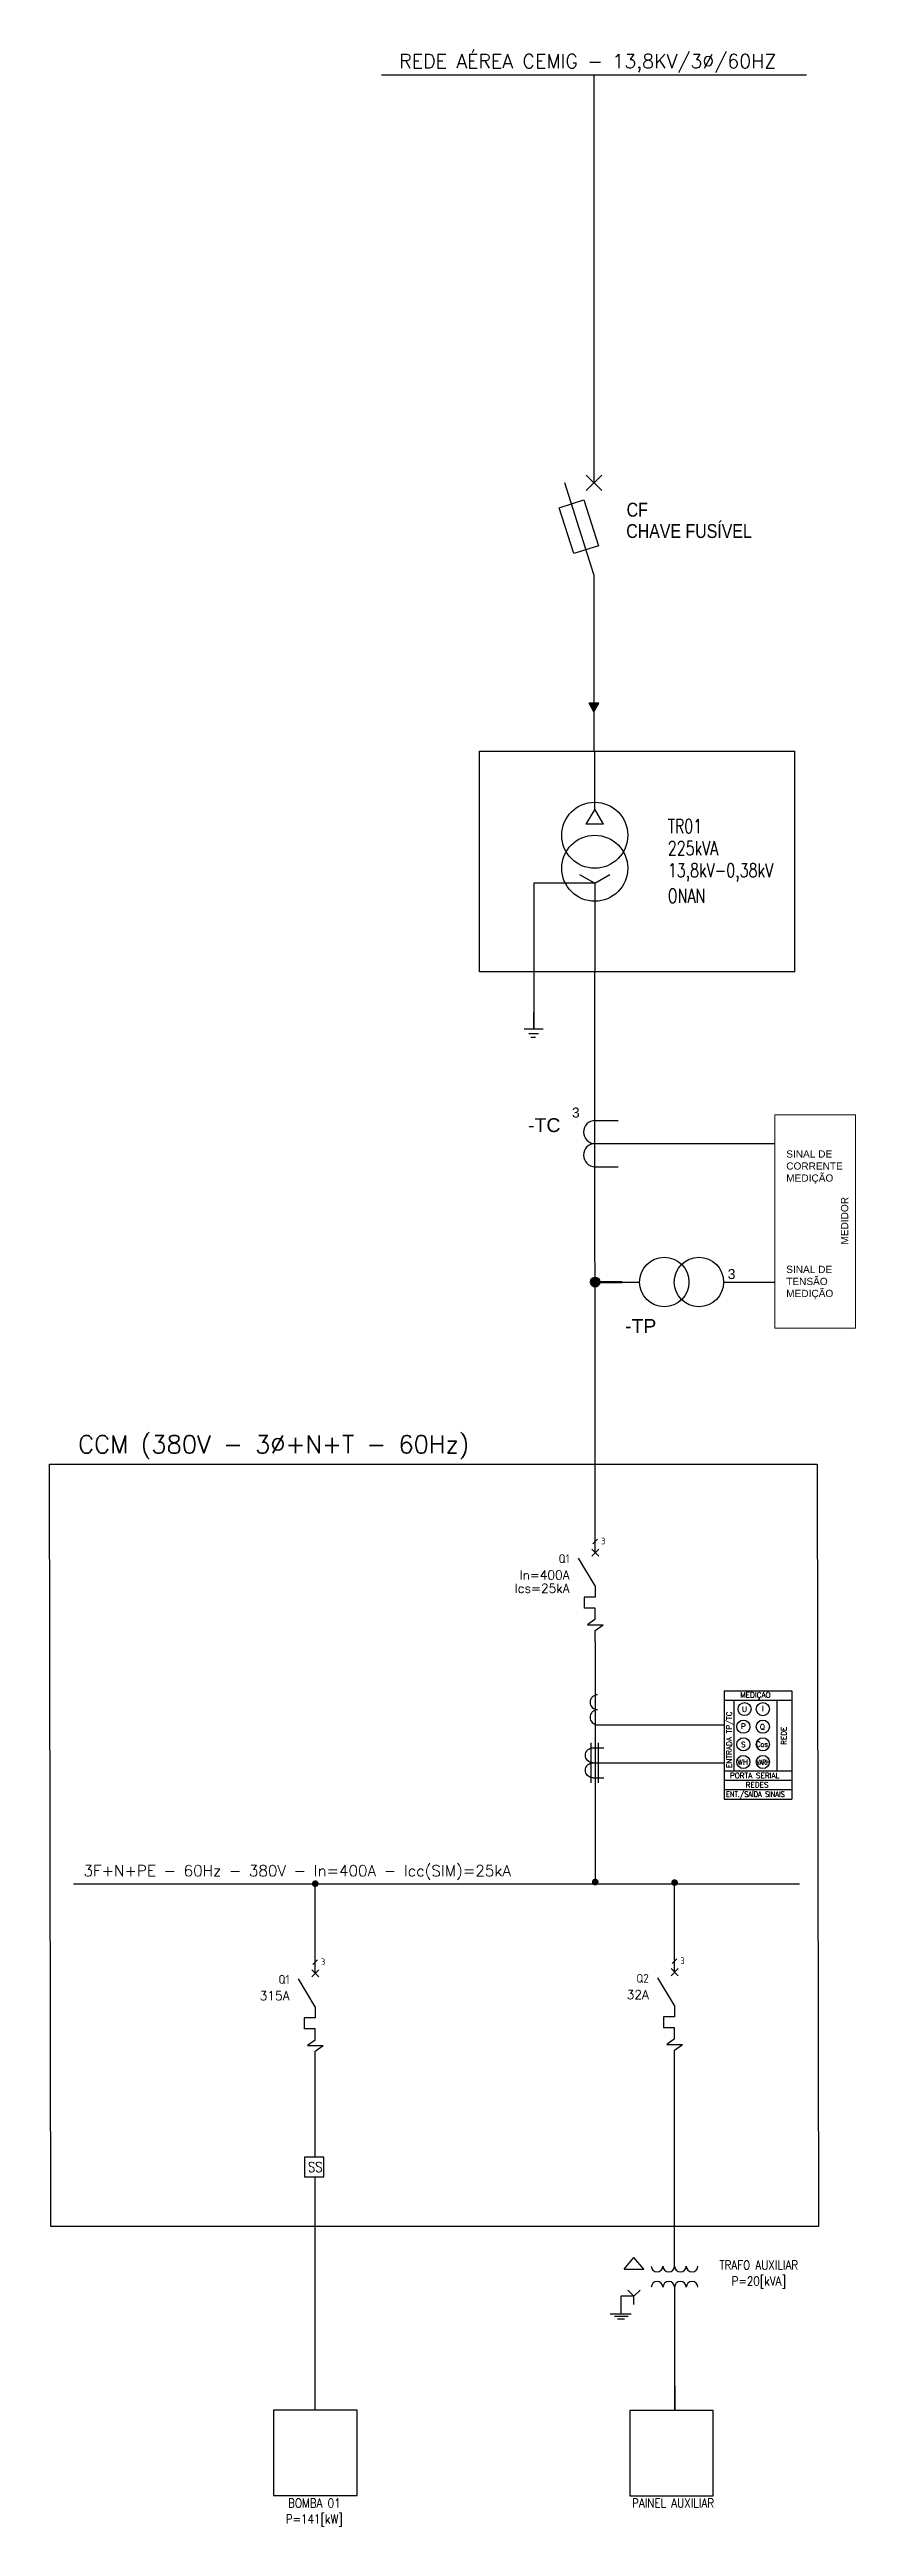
# Model space of a CAD drawing. Header units: metres. Extents: x 3918 to 4118, y 2428 to 3043.
import ezdxf
from ezdxf.enums import TextEntityAlignment as Align

# ---------------------------------------------------------------- set-up
doc = ezdxf.new("R2010")
doc.units = ezdxf.units.M
doc.header["$LTSCALE"] = 50
doc.header["$MEASUREMENT"] = 0
doc.header["$PDMODE"] = 1
doc.header["$PDSIZE"] = 10
for name, pattern in [('CONTINUA', [0.6, 0.2, 0.2, 0.2]), ('DASHDOTX2', [2, 1, -0.5, 0, -0.5]), ('PHANTOM', [63.5, 31.75, -6.35, 6.35, -6.35, 6.35, -6.35])]:
    doc.linetypes.add(name, pattern=pattern)
doc.layers.get('0').update_dxf_attribs({"linetype": 'CONTINUOUS'})
for name, color, linetype in [('1', 1, 'CONTINUOUS'), ('2', 7, 'CONTINUOUS'), ('3', 1, 'CONTINUOUS'), ('5', 1, 'CONTINUOUS'), ('condutores', 1, 'CONTINUOUS'), ('E-SYM2', 7, 'CONTINUOUS'), ('EL_TEXTO', 2, 'CONTINUOUS'), ('EL_VIEWPORT', 6, 'CONTINUOUS'), ('LIMITE', 4, 'DASHDOTX2'), ('LINHA V', 3, 'CONTINUOUS'), ('NOTAS_GERAIS', 8, 'CONTINUOUS')]:
    doc.layers.add(name, color=color, linetype=linetype)
for name, color, linetype, lineweight in [('EPLAN100', 7, 'CONTINUOUS', 0), ('EPLAN108', 1, 'CONTINUOUS', 35), ('EPLAN300', 1, 'CONTINUOUS', 25), ('EPLAN311', 1, 'CONTINUOUS', 25), ('EPLAN400', 7, 'CONTINUOUS', 35), ('EPLAN540', 1, 'CONTINUOUS', 50)]:
    doc.layers.add(name, color=color, linetype=linetype, lineweight=lineweight)
doc.styles.add('ARIAL', font='arial.ttf', dxfattribs={"height": 50})
doc.styles.add('Arial Narrow2', font='ARIALN.TTF', dxfattribs={"height": 2})
doc.styles.add('R120', font='simplex.shx', dxfattribs={"height": 3})
doc.styles.add('ROMANS', font='romans.shx', dxfattribs={"width": 0.9})
doc.styles.add('SIMPLEX', font='isocp.shx')

# ---------------------------------------------------------------- blocks, each defined once
blk = doc.blocks.new('TRAFO_JANELA')
at = {"ltscale": 5}
for p, q in [((0, -4.47), (0, 4.47)), ((0.49, 3.36), (2.95, 3.36)), ((1.66, -4.47), (1.66, 4.47)), ((0.49, -0.01), (2.95, -0.01)), ((0.49, -3.39), (2.95, -3.39))]:
    blk.add_line(p, q, dxfattribs=at)
for centre in [(0.49, 1.68), (0.49, -1.7)]:
    blk.add_arc(centre, 1.69, 90, 270)
blk = doc.blocks.new('TRAFO_CORRENTE')
at = {"ltscale": 5}
blk.add_line((0.97, -3.37), (6.7, -3.37), dxfattribs=at)
for centre in [(0.97, 1.69), (0.97, -1.69)]:
    blk.add_arc(centre, 1.69, 90, 270)
blk = doc.blocks.new('*U4')
at = {"layer": '1'}
blk.add_line((-0.53, -0.53), (0.53, 0.53), dxfattribs=at)
at = {"layer": '3', "color": 1}
for p, q in [((0.8, -1.7), (-0.8, -3.3)), ((-0.8, -1.7), (0.8, -3.3)), ((0, -12.5), (-2.5, -12.5)), ((-2.5, -12.5), (-2.5, -15)), ((0, -15), (-2.5, -15))]:
    blk.add_line(p, q, dxfattribs=at)
at = {"layer": '3'}
for p, q in [((0, -17.5), (-1.75, -18.75)), ((-1.75, -18.75), (1.75, -18.75)), ((0, -20), (1.75, -18.75))]:
    blk.add_line(p, q, dxfattribs=at)
at = {"layer": '5'}
for p, q in [((0, -2.5), (0, 0)), ((0, -22.5), (0, -20))]:
    blk.add_line(p, q, dxfattribs=at)
at = {"layer": '5', "color": 1}
for p, q in [((0, -10), (-3.75, -3.76)), ((0, -10), (0, -12.5)), ((0, -17.5), (0, -15))]:
    blk.add_line(p, q, dxfattribs=at)
at = {"layer": '2', "style": 'SIMPLEX'}
blk.add_attdef('POLOS', text='', height=1.5, dxfattribs=at).set_placement((1.3, 0.08), align=Align.MIDDLE_LEFT)
at = {"layer": 'EL_TEXTO', "color": 1, "style": 'SIMPLEX'}
blk.add_attdef('TAG', text='', height=2, dxfattribs=at).set_placement((-5.79, -3.88), align=Align.MIDDLE_RIGHT)
at = {"layer": 'EL_TEXTO', "style": 'ROMANS'}
for tag, p in [('CAPINTERR', (-5.79, -10.54)), ('CORRNOM', (-5.79, -7.54)), ('AJMAGN', (-5.79, -16.54)), ('AJTERM', (-5.79, -13.54))]:
    blk.add_attdef(tag, text='', height=2, dxfattribs=at).set_placement(p, align=Align.MIDDLE_RIGHT)
blk = doc.blocks.new('*U5')
at = {"layer": '1'}
blk.add_line((-0.53, -0.53), (0.53, 0.53), dxfattribs=at)
at = {"layer": '3', "color": 1}
for p, q in [((0.8, -1.7), (-0.8, -3.3)), ((-0.8, -1.7), (0.8, -3.3)), ((0, -12.5), (-2.5, -12.5)), ((-2.5, -12.5), (-2.5, -15)), ((0, -15), (-2.5, -15))]:
    blk.add_line(p, q, dxfattribs=at)
at = {"layer": '3'}
for p, q in [((0, -17.5), (-1.75, -18.75)), ((-1.75, -18.75), (1.75, -18.75)), ((0, -20), (1.75, -18.75))]:
    blk.add_line(p, q, dxfattribs=at)
at = {"layer": '5'}
for p, q in [((0, -2.5), (0, 0)), ((0, -22.5), (0, -20))]:
    blk.add_line(p, q, dxfattribs=at)
at = {"layer": '5', "color": 1}
for p, q in [((0, -10), (-3.75, -3.76)), ((0, -10), (0, -12.5)), ((0, -17.5), (0, -15))]:
    blk.add_line(p, q, dxfattribs=at)
at = {"layer": '2', "style": 'SIMPLEX'}
blk.add_attdef('POLOS', text='', height=1.5, dxfattribs=at).set_placement((1.3, 0.08), align=Align.MIDDLE_LEFT)
at = {"layer": 'EL_TEXTO', "color": 1, "style": 'SIMPLEX'}
blk.add_attdef('TAG', text='', height=2, dxfattribs=at).set_placement((-5.79, -3.88), align=Align.MIDDLE_RIGHT)
at = {"layer": 'EL_TEXTO', "style": 'ROMANS'}
for tag, p in [('CAPINTERR', (-5.79, -10.54)), ('CORRNOM', (-5.79, -7.54)), ('AJMAGN', (-5.79, -16.54)), ('AJTERM', (-5.79, -13.54))]:
    blk.add_attdef(tag, text='', height=2, dxfattribs=at).set_placement(p, align=Align.MIDDLE_RIGHT)
blk = doc.blocks.new('*U6')
at = {"layer": '1'}
blk.add_line((-0.53, -0.53), (0.53, 0.53), dxfattribs=at)
at = {"layer": '3', "color": 1}
for p, q in [((0.8, -1.7), (-0.8, -3.3)), ((-0.8, -1.7), (0.8, -3.3)), ((0, -12.5), (-2.5, -12.5)), ((-2.5, -12.5), (-2.5, -15)), ((0, -15), (-2.5, -15))]:
    blk.add_line(p, q, dxfattribs=at)
at = {"layer": '3'}
for p, q in [((0, -17.5), (-1.75, -18.75)), ((-1.75, -18.75), (1.75, -18.75)), ((0, -20), (1.75, -18.75))]:
    blk.add_line(p, q, dxfattribs=at)
at = {"layer": '5'}
for p, q in [((0, -2.5), (0, 0)), ((0, -22.5), (0, -20))]:
    blk.add_line(p, q, dxfattribs=at)
at = {"layer": '5', "color": 1}
for p, q in [((0, -10), (-3.75, -3.76)), ((0, -10), (0, -12.5)), ((0, -17.5), (0, -15))]:
    blk.add_line(p, q, dxfattribs=at)
at = {"layer": '2', "style": 'SIMPLEX'}
blk.add_attdef('POLOS', text='', height=1.5, dxfattribs=at).set_placement((1.3, 0.08), align=Align.MIDDLE_LEFT)
at = {"layer": 'EL_TEXTO', "color": 1, "style": 'SIMPLEX'}
blk.add_attdef('TAG', text='', height=2, dxfattribs=at).set_placement((-5.79, -3.88), align=Align.MIDDLE_RIGHT)
at = {"layer": 'EL_TEXTO', "style": 'ROMANS'}
for tag, p in [('CAPINTERR', (-5.79, -10.54)), ('CORRNOM', (-5.79, -7.54)), ('AJMAGN', (-5.79, -16.54)), ('AJTERM', (-5.79, -13.54))]:
    blk.add_attdef(tag, text='', height=2, dxfattribs=at).set_placement(p, align=Align.MIDDLE_RIGHT)

msp = doc.modelspace()

# ---------------------------------------------------------------- hatches: boundary and pattern name
at = {"layer": 'condutores', "linetype": 'CONTINUA', "lineweight": 25}
h = msp.add_hatch(color=256, dxfattribs=at)
h.dxf.hatch_style = 1
h.paths.add_polyline_path([(4052.33, 2880.99), (4054.75, 2880.99), (4053.54, 2878.9)])
at = {"layer": 'EPLAN311', "linetype": 'Continuous', "lineweight": 50, "ltscale": 4}
h = msp.add_hatch(color=1, dxfattribs=at)
edge = h.paths.add_edge_path()
edge.add_arc((4053.81, 2737.27), 1.07, 0, 360)

# ---------------------------------------------------------------- linework, layer by layer
at = {"color": 7}
for p, q in [((4051.62, 2937.66), (4055.46, 2933.82)), ((4051.62, 2933.82), (4055.46, 2937.66))]:
    msp.add_line(p, q, dxfattribs=at)
for p, q in [((4085.9, 2635.74), (4102.7, 2635.74)), ((4085.9, 2635.74), (4085.9, 2608.88)), ((4085.9, 2633.4), (4102.7, 2633.4)), ((4088.24, 2633.4), (4088.24, 2615.89)), ((4099.08, 2615.89), (4099.08, 2633.4)), ((4102.7, 2635.74), (4102.7, 2608.88)), ((4085.9, 2615.89), (4102.7, 2615.89)), ((4088.24, 2615.89), (4102.7, 2615.89)), ((4085.9, 2613.55), (4102.7, 2613.55)), ((4085.9, 2611.21), (4102.7, 2611.21)), ((4085.9, 2608.88), (4102.7, 2608.88))]:
    msp.add_line(p, q)
at = {"color": 3, "linetype": 'Continuous'}
for centre in [(4053.73, 2848.22), (4053.73, 2840.03)]:
    msp.add_circle(centre, 8.2, dxfattribs=at)
for centre in [(4090.95, 2631.22), (4095.47, 2631.21), (4090.65, 2626.84), (4095.47, 2626.84), (4090.65, 2622.46), (4095.47, 2622.46), (4090.65, 2618.08), (4095.47, 2618.08)]:
    msp.add_circle(centre, 1.63)
at = {"layer": '2', "ltscale": 0.1, "const_width": 0.829}
for points in [[(3983.91, 2587.85, 1), (3984.74, 2587.85, 1)], [(4053.44, 2588.27, 1), (4054.27, 2588.27, 1)], [(4073.15, 2588.12, 1), (4073.98, 2588.12, 1)]]:
    msp.add_lwpolyline(points, format="xyb", close=True, dxfattribs=at)
at = {"layer": '3', "ltscale": 0.1}
for p, q in [((3984.32, 2568.52), (3984.32, 2587.85)), ((4073.56, 2568.79), (4073.56, 2588.12)), ((3984.32, 2519.92), (3984.32, 2546.27)), ((4073.56, 2492.85), (4073.56, 2546.53)), ((3984.32, 2457.09), (3984.32, 2515.02))]:
    msp.add_line(p, q, dxfattribs=at)
at = {"layer": '3'}
for p, q in [((4073.57, 2487.71), (4073.57, 2457.09)), ((4073.6, 2463.14), (4073.6, 2457.09))]:
    msp.add_line(p, q, dxfattribs=at)
for points in [[(3986.46, 2519.92), (3981.67, 2519.92), (3981.67, 2515.02), (3986.46, 2515.02)], [(3994.7, 2457.09), (3973.95, 2457.09), (3973.95, 2435.89), (3994.7, 2435.89)], [(4083.16, 2457.02), (4062.41, 2457.02), (4062.41, 2435.82), (4083.16, 2435.82)]]:
    msp.add_lwpolyline(points, close=True, dxfattribs=at)
at = {"layer": 'condutores', "linetype": 'CONTINUA', "lineweight": 25}
for p, q in [((4053.54, 2878.9), (4052.33, 2880.99)), ((4054.75, 2880.99), (4052.33, 2880.99)), ((4053.54, 2878.9), (4054.75, 2880.99))]:
    msp.add_line(p, q, dxfattribs=at)
at = {"layer": 'condutores', "linetype": 'Continuous', "lineweight": 25}
msp.add_line((4054.58, 2617.89), (4085.68, 2617.89), dxfattribs=at)
msp.add_lwpolyline([(4054.44, 2627.32), (4085.9, 2627.32)], dxfattribs=at)
at = {"layer": 'condutores', "linetype": 'CONTINUA', "lineweight": 25}
for p in [(4090.8, 2626.84), (4099.08, 2628.51), (4004.47, 2543.29), (4012.76, 2544.97), (4003.64, 2493.54), (4011.93, 2495.22)]:
    msp.add_point(p, dxfattribs=at)
at = {"layer": 'E-SYM2', "linetype": 'Continuous'}
for p, q in [((4053.73, 2854.7), (4051.56, 2850.95)), ((4055.89, 2850.95), (4053.73, 2854.7)), ((4055.89, 2850.95), (4051.56, 2850.95)), ((4049.97, 2838.47), (4053.73, 2836.32)), ((4053.73, 2836.32), (4057.52, 2838.47))]:
    msp.add_line(p, q, dxfattribs=at)
at = {"layer": 'E-SYM2'}
for points in [[(4053.73, 2836.32), (4038.57, 2836.32), (4038.57, 2804.17)], [(4040.91, 2800.11), (4036.22, 2800.11)], [(4039.74, 2798.93), (4037.33, 2798.93)], [(4039.05, 2797.97), (4037.88, 2797.97)]]:
    msp.add_lwpolyline(points, dxfattribs=at)
msp.add_lwpolyline([(4038.57, 2804.17), (4038.57, 2804.17), (4038.57, 2800.11), (4038.57, 2800.11)], close=True, dxfattribs=at)
at = {"layer": 'EL_VIEWPORT', "color": 1, "linetype": 'Continuous'}
for p, q in [((4061.02, 2492.15), (4063.46, 2495.05)), ((4061.02, 2492.15), (4065.89, 2492.15)), ((4065.89, 2492.15), (4063.46, 2495.05)), ((4063.46, 2485.38), (4060.18, 2485.38)), ((4060.18, 2485.38), (4060.18, 2480.97)), ((4063.46, 2485.38), (4061.92, 2486.92)), ((4063.46, 2485.38), (4065, 2486.92)), ((4063.46, 2483.32), (4063.46, 2485.38)), ((4062.79, 2480.97), (4057.57, 2480.97)), ((4062, 2480.34), (4058.61, 2480.34)), ((4061.16, 2479.7), (4059.41, 2479.7))]:
    msp.add_line(p, q, dxfattribs=at)
for centre, start, end in [((4069.21, 2492.89), 180, 0), ((4072.11, 2492.89), 180, 0), ((4075.01, 2492.89), 180, 0), ((4077.91, 2492.89), 180, 0), ((4069.21, 2487.62), 0, 180), ((4072.11, 2487.62), 0, 180), ((4075.01, 2487.62), 0, 180), ((4077.91, 2487.62), 0, 180)]:
    msp.add_arc(centre, 1.45, start, end, dxfattribs=at)
at = {"layer": 'EPLAN100', "color": 0, "linetype": 'Continuous', "lineweight": 0, "ltscale": 4}
msp.add_lwpolyline([(4098.43, 2725.8), (4118.49, 2725.8), (4118.49, 2778.82), (4098.43, 2778.82)], close=True, dxfattribs=at)
at = {"layer": 'EPLAN300', "linetype": 'Continuous', "lineweight": 25, "ltscale": 4}
for p, q in [((4053.81, 2777.38), (4059.54, 2777.38)), ((4053.81, 2765.92), (4059.54, 2765.92)), ((4060.55, 2737.27), (4064.85, 2737.27)), ((4085.74, 2737.27), (4090.04, 2737.27))]:
    msp.add_line(p, q, dxfattribs=at)
for centre in [(4071, 2737.27), (4079.6, 2737.27)]:
    msp.add_circle(centre, 6.14, dxfattribs=at)
for centre in [(4053.81, 2774.52), (4053.81, 2768.79)]:
    msp.add_arc(centre, 2.87, 90, 270, dxfattribs=at)
at = {"layer": 'EPLAN311', "linetype": 'Continuous', "lineweight": 25, "ltscale": 4}
msp.add_line((4000.75, 3037.11), (4106.33, 3037.11), dxfattribs=at)
at = {"layer": 'EPLAN311', "ltscale": 3}
for p, q in [((4053.54, 3037.11), (4053.54, 2935.74)), ((4053.54, 2912.96), (4053.54, 2869.08))]:
    msp.add_line(p, q, dxfattribs=at)
at = {"layer": 'EPLAN311', "linetype": 'Continuous'}
msp.add_line((4053.54, 2912.96), (4046.31, 2935.74), dxfattribs=at)
at = {"layer": 'EPLAN311', "color": 1, "linetype": 'Continuous', "lineweight": 25, "ltscale": 4}
for p, q in [((4053.87, 2670.09), (4053.73, 2814.28)), ((4053.81, 2771.65), (4098.43, 2771.65)), ((4085.74, 2737.27), (4098.43, 2737.27)), ((4053.87, 2648), (4053.85, 2588.27)), ((3924.24, 2587.85), (4104.56, 2587.85))]:
    msp.add_line(p, q, dxfattribs=at)
at = {"layer": 'EPLAN311', "color": 1, "linetype": 'Continuous', "lineweight": 50, "ltscale": 4}
msp.add_line((4056.67, 2737.27), (4053.81, 2737.27), dxfattribs=at)
at = {"layer": 'EPLAN311'}
msp.add_lwpolyline([(4051.04, 2931.5), (4054.65, 2920.11), (4048.5, 2918.16), (4044.89, 2929.54), (4051.04, 2931.5)], dxfattribs=at)
at = {"layer": 'EPLAN311', "color": 1, "linetype": 'Continuous', "lineweight": 50, "ltscale": 4}
msp.add_circle((4053.81, 2737.27), 1.07, dxfattribs=at)
at = {"layer": 'EPLAN540', "color": 1, "linetype": 'Continuous', "lineweight": 50, "ltscale": 4}
msp.add_line((4056.67, 2737.27), (4060.55, 2737.27), dxfattribs=at)
at = {"layer": 'LIMITE', "linetype": 'PHANTOM', "ltscale": 0.3}
for p, q in [((4025.09, 2814.28), (4025.09, 2869.08)), ((4025.09, 2869.08), (4103.46, 2869.08)), ((4103.46, 2814.28), (4103.46, 2869.08)), ((4103.46, 2814.28), (4025.09, 2814.28))]:
    msp.add_line(p, q, dxfattribs=at)
at = {"layer": 'LIMITE', "color": 7, "linetype": 'PHANTOM', "ltscale": 0.3}
msp.add_lwpolyline([(3918.32, 2692.03), (4108.98, 2692.03), (4109.32, 2502.75), (3918.65, 2502.75)], close=True, dxfattribs=at)
at = {"layer": 'LINHA V', "ltscale": 0.5}
for p, q in [((4053.73, 2854.7), (4053.73, 2869.08)), ((4053.73, 2836.32), (4053.73, 2814.28))]:
    msp.add_line(p, q, dxfattribs=at)

# ---------------------------------------------------------------- block references
at = {"layer": '3'}
ref = msp.add_blockref('*U4', (4053.87, 2672.85), dxfattribs=dict(at, xscale=1.104789002183372, yscale=1.104789002183372, zscale=1.104789002183372))
ref.add_attrib('TAG', 'Q1', dxfattribs={"layer": 'EL_TEXTO', "color": 0, "height": 2.21, "style": 'SIMPLEX'}).set_placement((4047.48, 2668.57), align=Align.MIDDLE_RIGHT)
ref.add_attrib('CORRNOM', 'In=400A', dxfattribs={"layer": 'EL_TEXTO', "height": 2.21, "style": 'ROMANS'}).set_placement((4047.48, 2664.52), align=Align.MIDDLE_RIGHT)
ref.add_attrib('CAPINTERR', 'Ics=25kA', dxfattribs={"layer": 'EL_TEXTO', "height": 2.21, "style": 'ROMANS'}).set_placement((4047.48, 2661.21), align=Align.MIDDLE_RIGHT)
ref.add_attrib('POLOS', '3', dxfattribs={"layer": '2', "height": 1.66, "style": 'SIMPLEX'}).set_placement((4055.32, 2672.94), align=Align.MIDDLE_LEFT)
ref = msp.add_blockref('*U6', (3984.32, 2568.36), dxfattribs=dict(at, xscale=1.104789002183372, yscale=1.104789002183372, zscale=1.104789002183372))
ref.add_attrib('TAG', 'Q1', dxfattribs={"layer": 'EL_TEXTO', "color": 0, "height": 2.21, "style": 'SIMPLEX'}).set_placement((3977.92, 2564.08), align=Align.MIDDLE_RIGHT)
ref.add_attrib('CORRNOM', '315A', dxfattribs={"layer": 'EL_TEXTO', "height": 2.21, "style": 'ROMANS'}).set_placement((3977.92, 2560.03), align=Align.MIDDLE_RIGHT)
ref.add_attrib('POLOS', '3', dxfattribs={"layer": '2', "height": 1.66, "style": 'SIMPLEX'}).set_placement((3985.76, 2568.45), align=Align.MIDDLE_LEFT)
ref = msp.add_blockref('*U5', (4073.56, 2568.63), dxfattribs=dict(at, xscale=1.104789002183372, yscale=1.104789002183372, zscale=1.104789002183372))
ref.add_attrib('TAG', 'Q2', dxfattribs={"layer": 'EL_TEXTO', "color": 1, "height": 2.21, "style": 'SIMPLEX'}).set_placement((4067.16, 2564.35), align=Align.MIDDLE_RIGHT)
ref.add_attrib('CORRNOM', '32A', dxfattribs={"layer": 'EL_TEXTO', "height": 2.21, "style": 'ROMANS'}).set_placement((4067.16, 2560.3), align=Align.MIDDLE_RIGHT)
ref.add_attrib('POLOS', '3', dxfattribs={"layer": '2', "height": 1.66, "style": 'SIMPLEX'}).set_placement((4075, 2568.72), align=Align.MIDDLE_LEFT)
at = {"layer": 'condutores', "xscale": 1.104789002183372, "yscale": 1.104789002183372, "zscale": 1.104789002183372}
msp.add_blockref('TRAFO_CORRENTE', (4053.37, 2631.04), dxfattribs=at)
at = {"layer": 'condutores', "xscale": -1.104789002183372, "yscale": 1.104789002183372, "zscale": 1.104789002183372, "rotation": 180}
msp.add_blockref('TRAFO_JANELA', (4052.74, 2617.87), dxfattribs=at)

# ---------------------------------------------------------------- texts
at = {"color": 1, "style": 'Arial Narrow2'}
for s, height, p in [('CF', 3.451, (4061.65, 2927.35)), ('CHAVE FUSÍVEL', 3.4506, (4061.56, 2922.05))]:
    msp.add_text(s, height=height, dxfattribs=at).set_placement(p)
at = {"layer": 'EL_TEXTO', "style": 'ROMANS'}
msp.add_text('REDE AÉREA CEMIG - 13,8KV/3Ø/60HZ', height=3.4506, dxfattribs=at).set_placement((4051.98, 3038.75), align=Align.CENTER)
at = {"layer": 'EL_TEXTO', "color": 3, "linetype": 'Continuous', "style": 'ROMANS', "width": 0.75}
for s, height, p in [('TR01', 3.451, (4071.87, 2848.75)), ('225kVA', 3.451, (4071.87, 2843.28)), ('13,8kV-0,38kV', 3.4506, (4071.87, 2837.8)), ('ONAN', 3.451, (4071.87, 2831.48))]:
    msp.add_text(s, height=height, dxfattribs=at).set_placement(p)
at = {"layer": 'EL_TEXTO', "style": 'R120'}
msp.add_text('CCM (380V - 3Ø+N+T - 60Hz)', height=4.4192, dxfattribs=at).set_placement((3925.43, 2693.44), align=Align.BOTTOM_LEFT)
at = {"layer": 'EL_TEXTO', "style": 'ROMANS'}
msp.add_text('3F+N+PE - 60Hz - 380V - In=400A - Icc(SIM)=25kA', height=2.762, dxfattribs=at).set_placement((3926.76, 2591.08, 93.91), align=Align.MIDDLE_LEFT)
at = {"layer": 'EL_TEXTO', "attachment_point": 2, "line_spacing_factor": 1.074406, "style": 'ROMANS'}
for s, insert, char_height, width in [('{\\W0.85;SS}', (3984.31, 2518.72), 2.4758, 29.1959), ('{\\W0.85;TRAFO AUXILIAR\\PP=20[kVA]}', (4094.48, 2494.24), 2.2096, 26.0562), ('{\\W0.85;BOMBA 01\\PP=141[kW]}', (3984.09, 2435.13), 2.2096, 26.0562), ('{\\W0.85;PAINEL AUXILIAR}', (4073.19, 2435.13), 2.2096, 26.0562)]:
    msp.add_mtext(s, dxfattribs=dict(at, insert=insert, char_height=char_height, width=width))
at = {"layer": 'EPLAN108', "color": 1, "style": 'ARIAL'}
for p in [(4048.07, 2777.38), (4086.76, 2737.27)]:
    msp.add_text('3', height=2.48, dxfattribs=at).set_placement(p, align=Align.BOTTOM_LEFT)
at = {"layer": 'EPLAN108', "color": 0, "style": 'ARIAL'}
msp.add_text('MEDIDOR', height=1.791, rotation=90, dxfattribs=at).set_placement((4115.8, 2746.58), align=Align.MIDDLE_LEFT)
at = {"layer": 'EPLAN108', "color": 1, "char_height": 1.791, "attachment_point": 4, "style": 'ARIAL'}
for s, insert in [('SINAL DE\\PCORRENTE\\PMEDIÇÃO', (4101.3, 2765.81)), ('SINAL DE\\PTENSÃO\\PMEDIÇÃO', (4101.3, 2737.15))]:
    msp.add_mtext(s, dxfattribs=dict(at, insert=insert))
at = {"layer": 'EPLAN400', "color": 1, "style": 'ARIAL'}
msp.add_text('-TC', height=3.444, dxfattribs=at).set_placement((4045.21, 2774.52), align=Align.RIGHT)
msp.add_text('-TP', height=3.444, dxfattribs=at).set_placement((4065.15, 2723.6), align=Align.BOTTOM_CENTER)
at = {"layer": 'NOTAS_GERAIS', "linetype": 'CONTINUA', "lineweight": 25, "style": 'ROMANS'}
for s, height, p in [('MEDIÇÃO', 1.326, (4089.86, 2634.06)), ('P', 1.33, (4090.03, 2626.28)), ('U', 1.33, (4090.28, 2630.55)), ('Q', 1.33, (4094.75, 2626.16)), ('I', 1.33, (4095.26, 2630.66)), ('S', 1.33, (4090.06, 2621.75)), ('PORTA SERIAL', 1.3257, (4087.3, 2614.05)), ('WH', 1.326, (4089.17, 2617.4)), ('REDES', 1.326, (4091.21, 2611.75))]:
    msp.add_text(s, height=height, dxfattribs=at).set_placement(p)
for s, height, p in [('ENTRADA TP/TC', 1.3257, (4087.76, 2616.59)), ('REDE', 1.326, (4101.35, 2622.32))]:
    msp.add_text(s, height=height, rotation=90, dxfattribs=at).set_placement(p)
for s, height, width, p in [('Cos', 1.326, 0.9, (4093.83, 2621.82)), ('ENT./SAÍDA SINAIS', 1.3257, 0.85, (4086.35, 2609.41))]:
    msp.add_text(s, height=height, dxfattribs=dict(at, width=width)).set_placement(p)
at = {"layer": 'NOTAS_GERAIS', "style": 'R120', "width": 0.65}
msp.add_text('VARH', height=1.193, dxfattribs=at).set_placement((4093.98, 2617.41))

doc.saveas('drawing.dxf')
